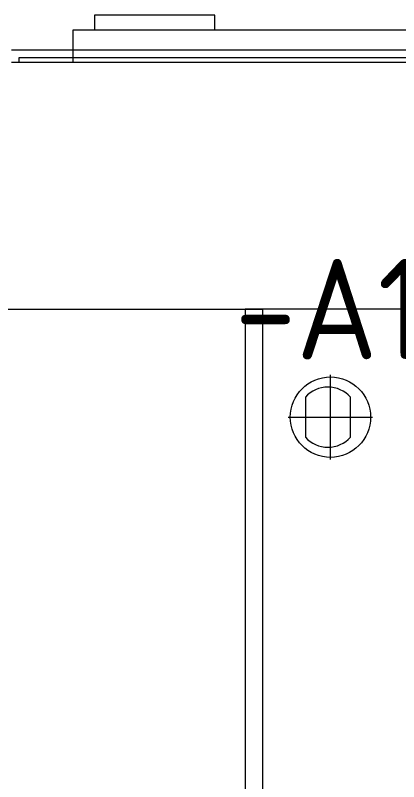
# Model space of a CAD drawing. Header units: millimetres. Extents: x 1359 to 3577, y 1333 to 3557.
# Drawn here: x 2467.3 to 2543.7, y 3257.5 to 3410.1 of the extents above; entities that cross this region are included whole.
import ezdxf
from ezdxf.enums import TextEntityAlignment as Align

# ---------------------------------------------------------------- set-up
doc = ezdxf.new("R2010")
doc.units = ezdxf.units.MM
doc.layers.add('! NO PLOT !', color=7, linetype='Continuous', true_color=0xff75dd, plot=False)
doc.layers.add('000-PI-ORMAR', color=2, linetype='Continuous')
doc.layers.add('002-PI-Kabelska kanalica', color=150, linetype='Continuous')
doc.styles.add('PI0', font='isocpeur.ttf', dxfattribs={"width": 0.9})

# ---------------------------------------------------------------- blocks, each defined once
blk = doc.blocks.new('montazna 2000x1000')
at = {"layer": '! NO PLOT !', "color": 0, "linetype": 'ByBlock', "lineweight": 0}
for p, q in [((17, 1860.1), (17, 1876.9)), ((12, 1872.47), (12, 1864.53)), ((21, 1864.53), (21, 1872.47)), ((8.6, 1868.5), (25.4, 1868.5))]:
    blk.add_line(p, q, dxfattribs=at)
blk.add_circle((17, 1868.5), 8, dxfattribs=at)
for start, end in [(41.4096, 138.5904), (221.4096, 318.5904)]:
    blk.add_arc((16.5, 1868.5), 6, start, end, dxfattribs=at)
at = {"layer": '000-PI-ORMAR', "color": 0, "linetype": 'ByBlock', "lineweight": 0}
for p, q in [((44, 1890), (0, 1890)), ((0, 1890), (0, 0))]:
    blk.add_line(p, q, dxfattribs=at)
blk = doc.blocks.new('*U53')
at = {"layer": '002-PI-Kabelska kanalica', "color": 0, "linetype": 'ByBlock', "lineweight": 0}
for p, q in [((80, -100), (80, 1572)), ((-20, -100), (80, -100))]:
    blk.add_line(p, q, dxfattribs=at)

msp = doc.modelspace()

# ---------------------------------------------------------------- linework, layer by layer
at = {"layer": '002-PI-Kabelska kanalica', "color": 0, "linetype": 'ByBlock', "lineweight": 0}
for p, q in [((2507.071, 3410.055), (2483.071, 3410.055)), ((2483.071, 3410.055), (2483.071, 3407.155)), ((2507.071, 3407.155), (2507.071, 3410.055)), ((2478.821, 3400.655), (2478.821, 3407.155)), ((2478.821, 3407.155), (3446.321, 3407.155)), ((2466.571, 3403.155), (2478.821, 3403.155)), ((2478.821, 3403.155), (2965.221, 3403.155)), ((2468.071, 3400.655), (2468.071, 3401.655)), ((2468.071, 3401.655), (2478.821, 3401.655)), ((2478.821, 3401.655), (2962.846, 3401.655)), ((2962.846, 3400.655), (2466.571, 3400.655))]:
    msp.add_line(p, q, dxfattribs=at)

# ---------------------------------------------------------------- block references
msp.add_blockref('montazna 2000x1000', (2513.071, 1461.556), dxfattribs=at)
at = {"layer": '002-PI-Kabelska kanalica', "color": 0, "linetype": 'ByBlock', "lineweight": 0, "xscale": -1, "rotation": 180}
msp.add_blockref('*U53', (2436.571, 3251.556), dxfattribs=at)

# ---------------------------------------------------------------- texts
at = {"layer": '002-PI-Kabelska kanalica', "color": 0, "linetype": 'ByBlock', "lineweight": 0, "style": 'PI0', "width": 0.9}
msp.add_text('-A100', height=20, dxfattribs=at).set_placement((2542.073, 3351.556), align=Align.MIDDLE)

doc.saveas('drawing.dxf')
